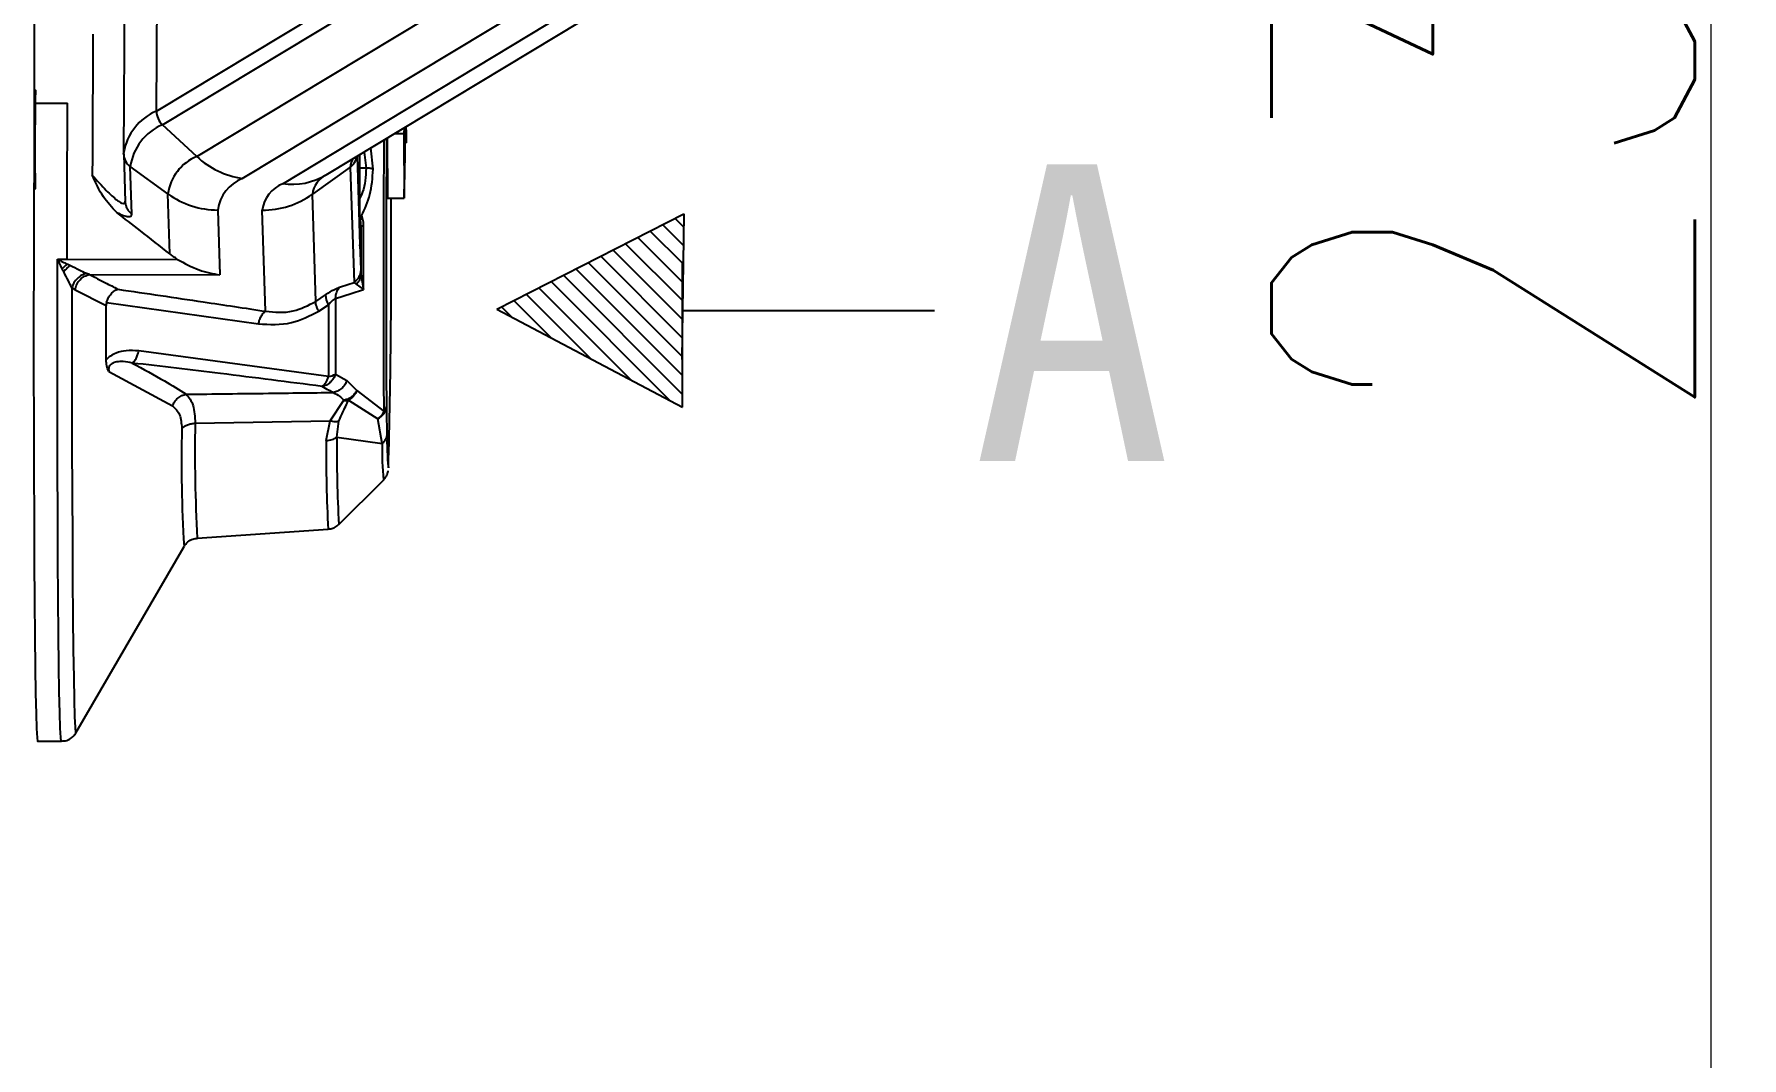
# Model space of a CAD drawing. Header units: millimetres. Extents: x 2312 to 3992, y 755 to 1943.
# Drawn here: x 2991.4 to 3083.6, y 1660.9 to 1716.2 of the extents above; entities that cross this region are included whole.
import ezdxf

# ---------------------------------------------------------------- set-up
doc = ezdxf.new("R2010")
doc.units = ezdxf.units.MM
doc.layers.add('layer 1', color=7, linetype='Continuous')
doc.layers.add('文字', color=7, linetype='Continuous', lineweight=13)
doc.layers.add('标注', color=3, linetype='Continuous', lineweight=13)
doc.styles.add('SLDTEXTSTYLE1', font='txt.shx', dxfattribs={"width": 0.7, "bigfont": 'gbcbig.shx'})
doc.styles.add('STYLE1', font='txt.shx', dxfattribs={"width": 0.8, "height": 3, "bigfont": 'hzdx.shx'})
doc.dimstyles.new('SLDDIMSTYLE12$0', dxfattribs={"dimtxt": 12, "dimasz": 10, "dimexe": 0, "dimexo": 0.0625, "dimgap": 0.875, "dimtad": 1, "dimdec": 1, "dimlfac": 1.8, "dimrnd": 1e-09, "dimzin": 12, "dimdsep": 46, "dimtxsty": 'SLDTEXTSTYLE1', "dimcen": 0.09, "dimdle": 8.16, "dimclrd": 3, "dimclre": 3, "dimadec": 0, "dimazin": 3, "dimtfac": 1, "dimtdec": 1, "dimtofl": 0, "dimtmove": 0, "dimatfit": 3, "dimfxl": 0, "dimfrac": 2, "dimtolj": 1, "dimlwd": 5, "dimlwe": 5, "dimarcsym": 0})

# ---------------------------------------------------------------- blocks, each defined once
blk = doc.blocks.new('*D30')
at = {"layer": 'Defpoints', "color": 0, "transparency": 16777216}
for p in [(2936.869, 1849.508), (2978.693, 1580.673), (3081.89, 1580.673)]:
    blk.add_point(p, dxfattribs=at)
at = {"layer": '标注', "color": 3, "lineweight": 5, "transparency": 16777216}
blk.add_line((2936.931, 1849.508), (3081.89, 1849.508), dxfattribs=at)
at = {"layer": '标注', "color": 3, "linetype": 'Continuous', "lineweight": 5, "transparency": 16777216}
for p, q in [((3081.89, 1839.508), (3081.89, 1590.673)), ((2978.755, 1580.673), (3081.89, 1580.673))]:
    blk.add_line(p, q, dxfattribs=at)
at = {"layer": '标注', "color": 3, "transparency": 16777216}
for points in [[(3080.223, 1839.508), (3083.556, 1839.508), (3081.89, 1849.508)], [(3080.223, 1590.673), (3083.556, 1590.673), (3081.89, 1580.673)]]:
    blk.add_solid(points, dxfattribs=at)
at = {"layer": '标注', "color": 0, "transparency": 16777216, "insert": (3069.586, 1715.09), "char_height": 10, "attachment_point": 5, "rotation": 90, "style": 'SLDTEXTSTYLE1'}
blk.add_mtext('\\A1;{\\H2.28571x;235}', dxfattribs=at)

msp = doc.modelspace()

# ---------------------------------------------------------------- hatches: boundary and pattern name
at = {"layer": 'layer 1'}
h = msp.add_hatch(dxfattribs=at)
h.set_pattern_fill('ANSI31', color=256, scale=0.225, angle=90)
h.set_pattern_definition([(135, (1816.76716, -5416.34794), (-0.50513941, -0.50513941), [])])
h.paths.add_polyline_path([(3026.438, 1706.466), (3016.331, 1701.324), (3026.367, 1696.044), (3026.367, 1701.255)])

# ---------------------------------------------------------------- linework, layer by layer
at = {"color": 7, "linetype": 'Continuous', "lineweight": 25}
for p, q in [((2997.963, 1712.016), (2998.019, 1723.263)), ((2996.246, 1721.021), (2996.19, 1709.774)), ((2997.963, 1712.016), (3013.145, 1721.158)), ((2998.287, 1711.281), (3013.469, 1720.423)), ((3000.137, 1709.569), (3015.319, 1718.711)), ((3007.119, 1708.572), (3022.301, 1717.714)), ((3002.591, 1708.385), (3017.773, 1717.527)), ((3004.776, 1708.101), (3019.958, 1717.243)), ((2991.363, 1712.454), (2993.163, 1712.45)), ((3000.137, 1709.569), (2998.287, 1711.281)), ((3010.426, 1710.564), (3010.427, 1707.328)), ((3010.831, 1710.807), (3011.326, 1710.806)), ((3011.329, 1711.107), (3011.326, 1710.806)), ((3011.326, 1710.806), (3011.327, 1707.326)), ((3011.382, 1710.305), (3011.449, 1710.305)), ((3011.449, 1710.305), (3011.448, 1711.179)), ((2996.191, 1709.718), (2996.19, 1709.774)), ((2996.191, 1709.718), (2996.191, 1709.687)), ((2996.191, 1709.687), (2996.274, 1707.119)), ((3008.794, 1709.58), (3008.949, 1704.808)), ((3009.171, 1709.808), (3009.277, 1708.943)), ((3009.659, 1708.884), (3009.537, 1710.028)), ((2998.58, 1707.55), (2996.547, 1709.025)), ((2996.631, 1706.458), (2996.547, 1709.025)), ((3008.427, 1709), (3006.379, 1707.533)), ((3008.427, 1709), (3008.629, 1702.769)), ((3009.277, 1708.943), (3008.919, 1708.943)), ((2998.685, 1704.309), (2998.58, 1707.55)), ((3006.567, 1701.749), (3006.379, 1707.533)), ((3011.327, 1707.326), (3011.358, 1708.318)), ((3001.275, 1706.679), (3001.389, 1703.178)), ((3003.853, 1701.215), (3003.675, 1706.674)), ((3010.427, 1707.328), (3011.327, 1707.326)), ((3009.033, 1706.364), (3008.967, 1706.136)), ((3008.949, 1704.808), (3008.993, 1703.461)), ((2992.615, 1704.029), (2993.135, 1704.028)), ((2993.135, 1704.028), (2999.104, 1704.015)), ((2994.344, 1703.193), (2994.177, 1703.251)), ((2994.344, 1703.193), (3001.389, 1703.178)), ((3008.993, 1703.461), (3008.994, 1703.38)), ((3008.994, 1703.38), (3008.998, 1703.214)), ((3008.998, 1703.214), (3009.14, 1702.399)), ((2993.565, 1702.376), (2993.397, 1702.488)), ((2993.565, 1702.376), (2995.246, 1701.534)), ((3006.567, 1701.749), (3007.094, 1702.105)), ((3008.629, 1702.769), (3008.752, 1702.685)), ((3008.752, 1702.685), (3009.14, 1702.399)), ((2995.267, 1701.689), (3003.468, 1700.536)), ((3006.723, 1701.227), (3007.25, 1701.569)), ((3007.254, 1697.686), (2997.004, 1699.073)), ((2995.388, 1697.969), (2998.821, 1696.104)), ((3007.63, 1697.823), (3008.24, 1697.474)), ((3008.24, 1697.474), (3008.786, 1696.938)), ((3008.786, 1696.938), (3010.251, 1695.801)), ((3007.345, 1695.306), (3008.069, 1696.409)), ((3008.325, 1696.417), (3009.908, 1695.416)), ((3010.397, 1695.923), (3010.393, 1696.132)), ((3000.055, 1695.173), (3007.345, 1695.306)), ((3007.131, 1694.239), (3007.345, 1695.306)), ((3007.707, 1694.419), (3007.811, 1695.282)), ((3010.149, 1694.074), (3009.908, 1695.416)), ((3007.707, 1694.419), (3010.149, 1694.074)), ((3007.808, 1689.712), (3010.214, 1692.109)), ((3000.168, 1688.973), (3007.232, 1689.451)), ((2993.613, 1678.461), (2999.453, 1688.529)), ((2991.547, 1678.011), (2992.828, 1678.009))]:
    msp.add_line(p, q, dxfattribs=at)
at = {"color": 7, "linetype": 'Continuous', "lineweight": 25, "flags": 128}
for points in [[(2994.535, 1716.17), (2994.529, 1715.259), (2994.523, 1714.334), (2994.518, 1713.396), (2994.513, 1712.447), (2994.508, 1711.488), (2994.504, 1710.52), (2994.5, 1709.545), (2994.497, 1708.563)], [(2991.363, 1712.454), (2991.351, 1709.604), (2991.341, 1706.7), (2991.334, 1703.777), (2991.331, 1700.868), (2991.331, 1698.008), (2991.334, 1695.23), (2991.34, 1692.566), (2991.35, 1690.048), (2991.362, 1687.706), (2991.377, 1685.567), (2991.395, 1683.655), (2991.416, 1681.994), (2991.438, 1680.603), (2991.463, 1679.498), (2991.489, 1678.693), (2991.516, 1678.195), (2991.545, 1678.012), (2991.547, 1678.011)], [(2993.135, 1704.028), (2993.137, 1705.093), (2993.139, 1706.157), (2993.142, 1707.22), (2993.146, 1708.28), (2993.149, 1709.334), (2993.154, 1710.381), (2993.158, 1711.421), (2993.163, 1712.45)], [(3010.251, 1695.801), (3010.241, 1697.45), (3010.234, 1699.292), (3010.231, 1701.28), (3010.231, 1703.362), (3010.235, 1705.485), (3010.242, 1707.596), (3010.252, 1709.639), (3010.257, 1710.462)], [(3010.393, 1696.132), (3010.384, 1697.722), (3010.378, 1699.497), (3010.374, 1701.413), (3010.375, 1703.42), (3010.378, 1705.467), (3010.385, 1707.501), (3010.395, 1709.47), (3010.402, 1710.549)], [(3011.429, 1711.167), (3011.439, 1710.856), (3011.449, 1710.305)], [(3009.003, 1705.822), (3009.002, 1705.496), (3009.001, 1705.17), (3009, 1704.843), (3009, 1704.517), (3008.999, 1704.19), (3008.999, 1703.864), (3008.998, 1703.539), (3008.998, 1703.214)], [(3009.14, 1702.399), (3009.141, 1702.82), (3009.141, 1703.243), (3009.142, 1703.667), (3009.142, 1704.092), (3009.143, 1704.518), (3009.144, 1704.944), (3009.145, 1705.37), (3009.146, 1705.796)], [(3008.979, 1704.769), (3008.976, 1704.689), (3008.969, 1704.598), (3008.962, 1704.587), (3008.955, 1704.658), (3008.949, 1704.808)], [(2992.828, 1678.009), (2992.824, 1678.011), (2992.796, 1678.208), (2992.768, 1678.721), (2992.742, 1679.544), (2992.717, 1680.668), (2992.695, 1682.079), (2992.674, 1683.761), (2992.657, 1685.694), (2992.642, 1687.854), (2992.629, 1690.217), (2992.62, 1692.755), (2992.614, 1695.437), (2992.611, 1698.232), (2992.612, 1701.108), (2992.615, 1704.029)], [(2993.397, 1702.488), (2993.395, 1699.584), (2993.396, 1696.746), (2993.401, 1694.009), (2993.409, 1691.407), (2993.42, 1688.971), (2993.434, 1686.732), (2993.451, 1684.716), (2993.471, 1682.949), (2993.493, 1681.452), (2993.517, 1680.243), (2993.543, 1679.337), (2993.57, 1678.745), (2993.598, 1678.475), (2993.614, 1678.463)], [(3007.626, 1701.906), (3008.475, 1702.183), (3009.14, 1702.399)], [(3007.846, 1702.513), (3008.285, 1702.657), (3008.629, 1702.769)], [(2995.246, 1698.586), (2995.246, 1698.949), (2995.246, 1699.315), (2995.246, 1699.681), (2995.246, 1700.05), (2995.246, 1700.419), (2995.246, 1700.79), (2995.246, 1701.162), (2995.246, 1701.534)], [(3007.25, 1701.569), (3007.25, 1701.069), (3007.25, 1700.573), (3007.25, 1700.08), (3007.251, 1699.592), (3007.251, 1699.108), (3007.252, 1698.628), (3007.253, 1698.154), (3007.254, 1697.686)], [(3007.626, 1701.906), (3007.626, 1701.38), (3007.626, 1700.858), (3007.626, 1700.339), (3007.627, 1699.825), (3007.627, 1699.316), (3007.628, 1698.812), (3007.629, 1698.315), (3007.63, 1697.823)]]:
    msp.add_lwpolyline(points, dxfattribs=at)
at = {"color": 7, "linetype": 'Continuous', "lineweight": 25}
for centre, radius, start, end in [((3423.92, 1715.607), 432.568, 177.82659, 180.41759), ((2999.113, 1709.284), 2.964, 112.83834, 170.47843), ((2999.39, 1708.632), 2.87, 112.59978, 172.1229), ((2998.969, 1712.021), 1.006, 180.30083, 227.33725), ((3094.982, 1708.346), 83.624, 178.07625, 180.01885), ((2997.043, 1709.719), 0.853, 182.14209, 234.43208), ((3001.124, 1707.198), 2.569, 112.60004, 172.1228), ((3003.226, 1712.836), 4.496, 226.59907, 261.87782), ((3007.927, 1709.705), 0.864, 305.31958, 351.21706), ((3009.15, 1708.992), 0.724, 139.09014, 179.3865), ((3240.419, 1708.723), 231.504, 179.76935, 180.96895), ((3005.276, 1711.677), 3.61, 262.03061, 300.68345), ((3007.713, 1707.366), 1.344, 116.5064, 172.8278), ((3001.276, 1711.287), 4.608, 234.19437, 269.99542), ((3003.425, 1706.382), 2.17, 112.60004, 172.1228), ((3005.474, 1706.425), 1.816, 112.60004, 172.1228), ((3003.692, 1711.304), 4.63, 269.78687, 305.47231), ((2591.655, 1704.184), 418.985, 358.43767, 0.42984), ((2963.387, 1706.311), 45.618, 358.06291, 359.38628), ((2995.601, 1700.942), 3.745, 131.18021, 136.71101), ((3008.055, 1702.093), 0.961, 179.32203, 213.09586), ((3008.474, 1701.942), 0.848, 137.69567, 182.40702), ((3007.074, 1698.771), 1.099, 279.43514, 300.39489), ((3009.559, 1696.175), 0.836, 294.72178, 357.04058), ((3009.372, 1696.239), 0.982, 303.12099, 333.53419), ((3009.895, 1696.151), 0.498, 315.5101, 357.90492), ((3074.236, 1693.106), 74.923, 178.62808, 183.50259), ((3077.617, 1693.48), 77.581, 178.74946, 183.3305), ((3022.783, 1694.133), 12.375, 177.77585, 186.36607), ((3076.39, 1693.309), 69.265, 179.23106, 183.19296), ((3073.04, 1693.471), 65.339, 179.16944, 183.29776), ((3027.101, 1693.651), 16.957, 178.56866, 185.21803)]:
    msp.add_arc(centre, radius, start, end, dxfattribs=at)
for points, knots in [([(2991.433, 1713.127), (2991.432, 1713.139), (2991.428, 1713.194), (2991.419, 1712.871), (2991.41, 1712.204), (2991.405, 1711.544), (2991.403, 1711.213)], [0, 0, 0, 0, 0.087535, 0.39169, 0.695845, 1, 1, 1, 1]), ([(2991.403, 1711.213), (2991.402, 1710.863), (2991.399, 1710.161), (2991.401, 1709.122), (2991.406, 1708.311), (2991.413, 1707.823), (2991.419, 1707.815), (2991.422, 1707.812)], [0, 0, 0, 0, 0.212215, 0.42443, 0.636645, 0.84886, 1, 1, 1, 1]), ([(2995.818, 1706.546), (2995.562, 1706.817), (2995.001, 1707.411), (2994.674, 1708.158), (2994.497, 1708.563)], [0, 0, 0, 0, 0.456847, 1, 1, 1, 1]), ([(2994.497, 1708.563), (2994.748, 1708.278), (2995.196, 1707.768), (2995.729, 1707.278), (2996.021, 1707.084), (2996.165, 1707.025), (2996.211, 1707.046), (2996.231, 1707.055)], [0, 0, 0, 0, 0.38039, 0.67954, 0.801166, 0.914566, 1, 1, 1, 1]), ([(3009.277, 1708.943), (3009.253, 1708.482), (3009.221, 1707.86), (3008.984, 1707.407), (3008.922, 1707.289)], [0, 0, 0, 0, 0.740099, 1, 1, 1, 1]), ([(3009.033, 1706.364), (3009.209, 1706.731), (3009.558, 1707.458), (3009.626, 1708.411), (3009.659, 1708.884)], [0, 0, 0, 0, 0.504511, 1, 1, 1, 1]), ([(3009.659, 1708.884), (3009.637, 1708.892), (3009.591, 1708.909), (3009.495, 1708.928), (3009.389, 1708.94), (3009.313, 1708.942), (3009.277, 1708.943)], [0, 0, 0, 0, 0.249263, 0.504427, 0.75727, 1, 1, 1, 1]), ([(2996.231, 1707.055), (2996.236, 1707.056), (2996.273, 1707.062), (2996.273, 1707.11), (2996.274, 1707.151)], [0, 0, 0, 0, 0.157531, 1, 1, 1, 1]), ([(2996.274, 1707.151), (2996.275, 1707.083), (2996.276, 1707.005), (2996.304, 1706.933), (2996.307, 1706.924)], [0, 0, 0, 0, 0.873304, 1, 1, 1, 1]), ([(2996.307, 1706.924), (2996.325, 1706.87), (2996.363, 1706.751), (2996.473, 1706.589), (2996.578, 1706.502), (2996.631, 1706.458)], [0, 0, 0, 0, 0.299456, 0.649728, 1, 1, 1, 1]), ([(2998.685, 1704.309), (2998.155, 1704.726), (2997.202, 1705.476), (2996.244, 1706.217), (2995.818, 1706.546)], [0, 0, 0, 0, 0.556185, 1, 1, 1, 1]), ([(2995.818, 1706.546), (2995.945, 1706.487), (2996.188, 1706.373), (2996.444, 1706.312), (2996.605, 1706.331), (2996.622, 1706.415), (2996.631, 1706.458)], [0, 0, 0, 0, 0.269213, 0.518054, 0.756633, 1, 1, 1, 1]), ([(3009.003, 1705.822), (3009.002, 1705.88), (3009.002, 1705.963), (3008.989, 1706.065), (3008.977, 1706.112), (3008.97, 1706.129), (3008.967, 1706.136)], [0, 0, 0, 0, 0.578898, 0.832506, 0.924254, 1, 1, 1, 1]), ([(3009.146, 1705.796), (3009.142, 1705.895), (3009.137, 1706.048), (3009.092, 1706.243), (3009.052, 1706.325), (3009.033, 1706.364)], [0, 0, 0, 0, 0.48361, 0.750827, 1, 1, 1, 1]), ([(3008.955, 1704.662), (3008.955, 1704.662), (3008.958, 1704.648), (3008.955, 1704.661), (3008.954, 1704.68), (3008.951, 1704.751), (3008.951, 1704.767)], [0, 0, 0, 0, 0.000728, 0.234818, 0.828134, 1, 1, 1, 1]), ([(2992.875, 1703.51), (2992.824, 1703.611), (2992.738, 1703.783), (2992.651, 1703.957), (2992.615, 1704.029)], [0, 0, 0, 0, 0.586698, 1, 1, 1, 1]), ([(2992.615, 1704.029), (2992.708, 1703.981), (2992.882, 1703.891), (2993.054, 1703.802), (2993.135, 1703.761)], [0, 0, 0, 0, 0.533477, 1, 1, 1, 1]), ([(2999.104, 1704.015), (2999.024, 1704.067), (2998.88, 1704.159), (2998.745, 1704.263), (2998.685, 1704.309)], [0, 0, 0, 0, 0.558659, 1, 1, 1, 1]), ([(2999.104, 1704.015), (2999.487, 1703.804), (3000.231, 1703.392), (3001.011, 1703.248), (3001.389, 1703.178)], [0, 0, 0, 0, 0.514389, 1, 1, 1, 1]), ([(2992.953, 1703.354), (2992.939, 1703.383), (2992.912, 1703.435), (2992.886, 1703.487), (2992.875, 1703.51)], [0, 0, 0, 0, 0.555902, 1, 1, 1, 1]), ([(2993.292, 1703.681), (2993.234, 1703.632), (2993.116, 1703.531), (2993.008, 1703.414), (2992.953, 1703.354)], [0, 0, 0, 0, 0.486922, 1, 1, 1, 1]), ([(2993.397, 1702.488), (2993.335, 1702.607), (2993.198, 1702.87), (2993.04, 1703.183), (2992.953, 1703.354)], [0, 0, 0, 0, 0.454471, 1, 1, 1, 1]), ([(2993.292, 1703.681), (2993.263, 1703.696), (2993.211, 1703.722), (2993.158, 1703.749), (2993.135, 1703.761)], [0, 0, 0, 0, 0.55572, 1, 1, 1, 1]), ([(2994.177, 1703.251), (2994.053, 1703.308), (2993.779, 1703.436), (2993.464, 1703.594), (2993.292, 1703.681)], [0, 0, 0, 0, 0.452023, 1, 1, 1, 1]), ([(2994.177, 1703.251), (2994.093, 1703.225), (2993.919, 1703.171), (2993.682, 1702.991), (2993.491, 1702.755), (2993.428, 1702.576), (2993.397, 1702.488)], [0, 0, 0, 0, 0.2407228, 0.4965557, 0.7542523, 1, 1, 1, 1]), ([(2993.565, 1702.376), (2993.591, 1702.473), (2993.643, 1702.672), (2993.83, 1702.932), (2994.074, 1703.124), (2994.256, 1703.17), (2994.344, 1703.193)], [0, 0, 0, 0, 0.242424, 0.500064, 0.757669, 1, 1, 1, 1]), ([(2994.344, 1703.193), (2994.631, 1703.047), (2995.146, 1702.785), (2995.657, 1702.521), (2995.883, 1702.404)], [0, 0, 0, 0, 0.5557071, 1, 1, 1, 1]), ([(3008.998, 1703.214), (3008.994, 1703.166), (3008.988, 1703.069), (3008.937, 1702.928), (3008.861, 1702.797), (3008.789, 1702.722), (3008.752, 1702.685)], [0, 0, 0, 0, 0.247793, 0.5, 0.752208, 1, 1, 1, 1]), ([(2995.267, 1701.689), (2995.295, 1701.771), (2995.356, 1701.945), (2995.508, 1702.163), (2995.669, 1702.308), (2995.797, 1702.377), (2995.861, 1702.397), (2995.883, 1702.404)], [0, 0, 0, 0, 0.2338656, 0.499894, 0.7497326, 0.9140094, 1, 1, 1, 1]), ([(2995.883, 1702.404), (2997.42, 1702.179), (3000.085, 1701.787), (3002.731, 1701.385), (3003.853, 1701.215)], [0, 0, 0, 0, 0.576279, 1, 1, 1, 1]), ([(3007.094, 1702.105), (3007.26, 1702.211), (3007.544, 1702.394), (3007.757, 1702.478), (3007.846, 1702.513)], [0, 0, 0, 0, 0.582254, 1, 1, 1, 1]), ([(2995.267, 1701.689), (2995.26, 1701.661), (2995.248, 1701.61), (2995.247, 1701.558), (2995.246, 1701.534)], [0, 0, 0, 0, 0.548534, 1, 1, 1, 1]), ([(3003.468, 1700.536), (3004.07, 1700.5), (3005.187, 1700.432), (3006.238, 1700.976), (3006.723, 1701.227)], [0, 0, 0, 0, 0.539075, 1, 1, 1, 1]), ([(3003.468, 1700.536), (3003.488, 1700.614), (3003.528, 1700.772), (3003.623, 1700.975), (3003.734, 1701.136), (3003.813, 1701.189), (3003.853, 1701.215)], [0, 0, 0, 0, 0.243044, 0.497225, 0.752876, 1, 1, 1, 1]), ([(3003.853, 1701.215), (3004.352, 1701.165), (3005.269, 1701.074), (3006.161, 1701.538), (3006.567, 1701.749)], [0, 0, 0, 0, 0.5442934, 1, 1, 1, 1]), ([(3006.723, 1701.227), (3006.695, 1701.283), (3006.639, 1701.397), (3006.586, 1701.546), (3006.558, 1701.67), (3006.564, 1701.723), (3006.567, 1701.75)], [0, 0, 0, 0, 0.250761, 0.505592, 0.757512, 1, 1, 1, 1]), ([(3007.626, 1701.906), (3007.598, 1701.893), (3007.541, 1701.864), (3007.41, 1701.752), (3007.313, 1701.642), (3007.25, 1701.569)], [0, 0, 0, 0, 0.241397, 0.501809, 1, 1, 1, 1]), ([(2997.004, 1699.073), (2996.776, 1699.09), (2996.371, 1699.12), (2995.848, 1699.001), (2995.479, 1698.82), (2995.32, 1698.66), (2995.246, 1698.586)], [0, 0, 0, 0, 0.37521, 0.666986, 0.844772, 1, 1, 1, 1]), ([(2995.388, 1697.969), (2995.345, 1698.059), (2995.266, 1698.225), (2995.252, 1698.472), (2995.246, 1698.586)], [0, 0, 0, 0, 0.5416834, 1, 1, 1, 1]), ([(2996.65, 1698.422), (2996.489, 1698.454), (2996.215, 1698.509), (2995.878, 1698.501), (2995.675, 1698.449), (2995.566, 1698.4), (2995.477, 1698.334), (2995.413, 1698.248), (2995.381, 1698.154), (2995.374, 1698.06), (2995.383, 1698.001), (2995.388, 1697.969)], [0, 0, 0, 0, 0.339255, 0.578347, 0.663574, 0.730427, 0.788996, 0.843609, 0.891048, 0.941203, 1, 1, 1, 1]), ([(2996.65, 1698.422), (2996.687, 1698.448), (2996.761, 1698.501), (2996.863, 1698.654), (2996.949, 1698.847), (2996.986, 1698.999), (2997.004, 1699.073)], [0, 0, 0, 0, 0.245495, 0.5, 0.754505, 1, 1, 1, 1]), ([(2996.65, 1698.422), (2997.242, 1698.102), (2998.264, 1697.547), (2999.182, 1696.977), (2999.569, 1696.736)], [0, 0, 0, 0, 0.578682, 1, 1, 1, 1]), ([(3006.9, 1697.158), (3005.078, 1697.393), (3001.692, 1697.831), (2998.243, 1698.235), (2996.65, 1698.422)], [0, 0, 0, 0, 0.5379635, 1, 1, 1, 1]), ([(3006.9, 1697.158), (3006.935, 1697.18), (3007.005, 1697.224), (3007.103, 1697.346), (3007.189, 1697.499), (3007.232, 1697.624), (3007.254, 1697.686)], [0, 0, 0, 0, 0.249989, 0.500011, 0.750008, 1, 1, 1, 1]), ([(3008.24, 1697.474), (3008.206, 1697.395), (3008.137, 1697.234), (3007.959, 1697.036), (3007.745, 1696.889), (3007.587, 1696.849), (3007.51, 1696.83)], [0, 0, 0, 0, 0.244617, 0.499999, 0.755381, 1, 1, 1, 1]), ([(2998.821, 1696.104), (2998.856, 1696.182), (2998.926, 1696.34), (2999.107, 1696.535), (2999.327, 1696.681), (2999.489, 1696.718), (2999.569, 1696.736)], [0, 0, 0, 0, 0.242306, 0.49683, 0.753043, 1, 1, 1, 1]), ([(2999.569, 1696.736), (3001.047, 1696.754), (3003.694, 1696.786), (3006.341, 1696.817), (3007.51, 1696.83)], [0, 0, 0, 0, 0.558226, 1, 1, 1, 1]), ([(2999.569, 1696.736), (2999.713, 1696.566), (2999.988, 1696.241), (3000.033, 1695.516), (3000.055, 1695.173)], [0, 0, 0, 0, 0.5262167, 1, 1, 1, 1]), ([(3006.9, 1697.158), (3007.017, 1697.096), (3007.223, 1696.987), (3007.424, 1696.878), (3007.51, 1696.83)], [0, 0, 0, 0, 0.566945, 1, 1, 1, 1]), ([(3007.51, 1696.83), (3007.63, 1696.768), (3007.837, 1696.662), (3008, 1696.483), (3008.069, 1696.409)], [0, 0, 0, 0, 0.580226, 1, 1, 1, 1]), ([(3008.786, 1696.938), (3008.746, 1696.874), (3008.667, 1696.746), (3008.492, 1696.589), (3008.31, 1696.482), (3008.172, 1696.433), (3008.101, 1696.415), (3008.079, 1696.411), (3008.071, 1696.409), (3008.069, 1696.409)], [0, 0, 0, 0, 0.249887, 0.499773, 0.749657, 0.925292, 0.975266, 0.990784, 1, 1, 1, 1]), ([(3008.786, 1696.938), (3008.731, 1696.829), (3008.622, 1696.612), (3008.424, 1696.482), (3008.325, 1696.417)], [0, 0, 0, 0, 0.500002, 1, 1, 1, 1]), ([(2998.821, 1696.104), (2998.971, 1695.977), (2999.252, 1695.74), (2999.308, 1695.167), (2999.334, 1694.9)], [0, 0, 0, 0, 0.5331504, 1, 1, 1, 1]), ([(3007.811, 1695.282), (3007.905, 1695.502), (3008.061, 1695.865), (3008.225, 1696.192), (3008.296, 1696.349), (3008.317, 1696.398), (3008.325, 1696.417)], [0, 0, 0, 0, 0.504339, 0.834166, 0.937893, 1, 1, 1, 1]), ([(3008.069, 1696.409), (3008.112, 1696.405), (3008.178, 1696.401), (3008.256, 1696.407), (3008.298, 1696.412), (3008.318, 1696.415), (3008.325, 1696.417)], [0, 0, 0, 0, 0.497747, 0.757125, 0.91733, 1, 1, 1, 1]), ([(3010.417, 1694.613), (3010.413, 1694.9), (3010.407, 1695.366), (3010.4, 1695.768), (3010.397, 1695.923)], [0, 0, 0, 0, 0.615057, 1, 1, 1, 1]), ([(3007.345, 1695.306), (3007.429, 1695.289), (3007.598, 1695.254), (3007.74, 1695.273), (3007.811, 1695.282)], [0, 0, 0, 0, 0.5, 1, 1, 1, 1]), ([(3010.21, 1692.114), (3010.231, 1692.132), (3010.301, 1692.194), (3010.374, 1692.317), (3010.43, 1692.443), (3010.456, 1692.533), (3010.466, 1692.58), (3010.469, 1692.595), (3010.469, 1692.596)], [0, 0, 0, 0, 0.1070321, 0.3536739, 0.5581545, 0.745284, 0.9899567, 1, 1, 1, 1]), ([(3007.24, 1689.465), (3007.325, 1689.474), (3007.501, 1689.491), (3007.717, 1689.618), (3007.819, 1689.729), (3007.862, 1689.776)], [0, 0, 0, 0, 0.350259, 0.724175, 1, 1, 1, 1]), ([(2999.515, 1688.614), (2999.559, 1688.667), (2999.663, 1688.795), (2999.904, 1688.938), (3000.099, 1688.957), (3000.19, 1688.965)], [0, 0, 0, 0, 0.279043, 0.660194, 1, 1, 1, 1]), ([(2992.828, 1678.021), (2992.929, 1678.025), (2993.127, 1678.034), (2993.372, 1678.176), (2993.537, 1678.339), (2993.618, 1678.464), (2993.639, 1678.511), (2993.644, 1678.523)], [0, 0, 0, 0, 0.263596, 0.51819, 0.736186, 0.933217, 1, 1, 1, 1])]:
    msp.add_open_spline(points, degree=3, knots=knots, dxfattribs=at)
for points in [[(3009.146, 1705.796), (3009.105, 1705.8), (3009.023, 1705.808), (3009.01, 1705.818), (3009.003, 1705.822)], [(3008.993, 1703.461), (3008.988, 1703.394), (3008.978, 1703.26), (3008.902, 1703.071), (3008.788, 1702.9), (3008.682, 1702.813), (3008.629, 1702.769)], [(3007.63, 1697.823), (3007.596, 1697.74), (3007.528, 1697.575), (3007.352, 1697.372), (3007.138, 1697.22), (3006.98, 1697.179), (3006.9, 1697.158)], [(2999.334, 1694.9), (2999.376, 1694.937), (2999.459, 1695.012), (2999.636, 1695.095), (2999.836, 1695.154), (2999.982, 1695.167), (3000.055, 1695.173)], [(3010.149, 1694.075), (3010.189, 1694.112), (3010.268, 1694.186), (3010.351, 1694.32), (3010.406, 1694.463), (3010.414, 1694.563), (3010.417, 1694.613)], [(3007.131, 1694.239), (3007.239, 1694.251), (3007.454, 1694.275), (3007.623, 1694.371), (3007.707, 1694.419)]]:
    msp.add_open_spline(points, degree=3, dxfattribs=at)
at = {"layer": 'layer 1'}
for p, q in [((3016.331, 1701.324), (3026.438, 1706.466)), ((3026.438, 1706.466), (3026.331, 1698.608)), ((3026.367, 1696.044), (3026.367, 1703.903)), ((3016.331, 1701.324), (3026.367, 1696.044)), ((3026.367, 1701.255), (3039.962, 1701.255))]:
    msp.add_line(p, q, dxfattribs=at)

# ---------------------------------------------------------------- texts
at = {"layer": '文字', "insert": (3047.389, 1701.14), "char_height": 16, "width": 240, "attachment_point": 5, "style": 'STYLE1'}
msp.add_mtext('\\pt176;{\\fSimSun|b0|i0|c134|p2;\\W1;A}', dxfattribs=at)

# ---------------------------------------------------------------- dimensions: what is measured, and where the dimension line sits
at = {"layer": '标注'}
dim = msp.add_linear_dim(base=(3081.89, 1580.673), p1=(2936.869, 1849.508), p2=(2978.693, 1580.673), angle=90, text='{\\H2.28571x;235}', dimstyle='SLDDIMSTYLE12$0', override={"dimtxt": 10, "dimtdec": 3, "dimtzin": 0}, dxfattribs=at)
dim.commit()
dim.dimension.update_dxf_attribs({"geometry": '*D30', "text_midpoint": (3069.586, 1715.09)})

doc.saveas('drawing.dxf')
